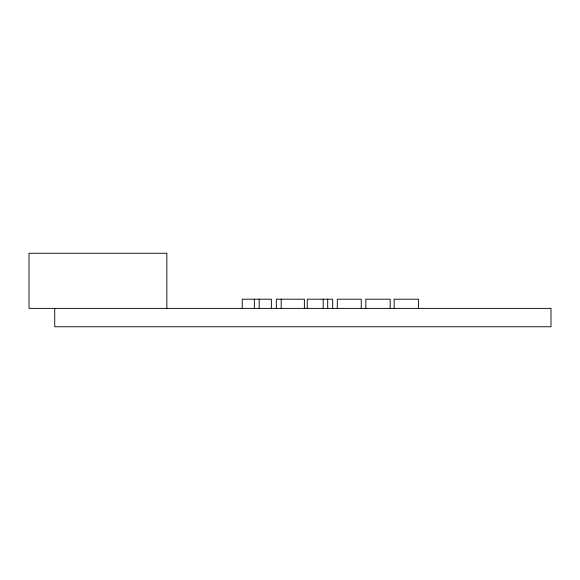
<?xml version="1.0" encoding="UTF-8"?>
<svg xmlns="http://www.w3.org/2000/svg" width="580" height="580" viewBox="0 0 580 580"><rect width="100%" height="100%" fill="white"/><g stroke="black" fill="none" stroke-linecap="round" stroke-linejoin="round"><path stroke-width="0.87" d="M418.419 308.379L418.419 299.193L394.161 299.193L394.161 308.379M390.18 308.379L390.18 299.193L365.82 299.193L365.82 308.379M361.238 308.379L361.238 299.193L337.285 299.193L337.285 308.379M332.673 308.379L332.673 299.193L307.262 299.193L307.262 308.379M327.707 299.193L327.707 308.379M323.198 299.193L323.198 308.379M304.377 308.379L304.377 299.193L276.341 299.193L276.341 308.379M281.199 299.193L281.199 308.379M271.353 308.379L271.353 299.193L242.237 299.193L242.237 308.379M259.202 299.193L259.202 308.379M254.337 299.193L254.337 308.379M166.851 308.379L166.851 253.243L29 253.243L29 308.379L551 308.379L551 326.757L54.73 326.757L54.73 308.379"/></g></svg>
